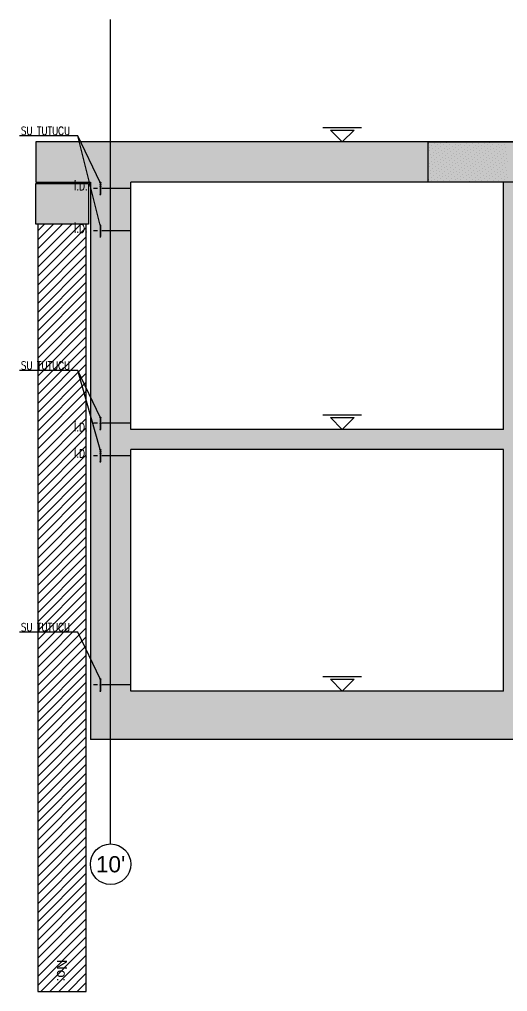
# Model space of a CAD drawing. Header units: millimetres. Extents: x 400392 to 401186, y 4543812 to 4544115.
# Drawn here: x 400700.08 to 400712.13, y 4543910.8 to 4543934.8 of the extents above; entities that cross this region are included whole.
import ezdxf
from ezdxf.enums import TextEntityAlignment as Align

# ---------------------------------------------------------------- set-up
doc = ezdxf.new("R2010")
doc.units = ezdxf.units.MM
for name, pattern in [('ACAD_ISO05W100', [33, 24, -3, 0, -3, 0, -3]), ('AKS', [3, 2.5, -0.25, 0, -0.25]), ('CONTINU', [0])]:
    doc.linetypes.add(name, pattern=pattern)
for name, color, linetype in [('aks prota', 2, 'AKS'), ('caks prota', 4, 'Continuous'), ('görünüş prota', 4, 'Continuous'), ('inşaat derzi prota', 11, 'Continuous'), ('kesit prota', 1, 'Continuous'), ('kesit tarama prota', 252, 'Continuous'), ('kolon tarama prota', 252, 'Continuous'), ('not yazısı prota', 6, 'Continuous'), ('not çizgisi prota', 4, 'Continuous'), ('PRT-CST-rc_levermark', 4, 'Continuous'), ('st_s_su tutucu', 2, 'Continuous'), ('taks prota', 7, 'Continuous')]:
    doc.layers.add(name, color=color, linetype=linetype)
for name, color, linetype, lineweight in [('PRT-Geo-PileCap2', 211, 'Continuous', 25), ('PRT-Geo_Pile', 150, 'Continuous', 30), ('PRT-Geo_TableText', 8, 'Continuous', 25)]:
    doc.layers.add(name, color=color, linetype=linetype, lineweight=lineweight)
doc.styles.add('prt-kd-kot', font='Arial.ttf')
doc.styles.add('TAKS', font='Arial Unicode.ttf')
doc.styles.add('TSIMPLEX', font='romanstw.shx')

msp = doc.modelspace()

# ---------------------------------------------------------------- hatches: boundary and pattern name
at = {"layer": 'kesit tarama prota'}
h = msp.add_hatch(color=253, dxfattribs=at)
h.dxf.hatch_style = 1
h.paths.add_polyline_path([(400700.48405, 4543931.78232), (400700.48405, 4543930.78232), (400701.83403, 4543930.78232), (400701.83385, 4543917.02232), (400728.07239, 4543917.02232), (400728.07239, 4543930.78232), (400729.42239, 4543930.78232), (400729.42239, 4543931.78232)])
h.paths.add_polyline_path([(400727.07208, 4543930.79341), (400727.07208, 4543924.69341), (400718.32039, 4543924.68232), (400718.32039, 4543930.78232)], flags=16)
h.paths.add_polyline_path([(400718.02039, 4543930.78232), (400718.02039, 4543918.22232), (400712.33339, 4543918.22232), (400712.33339, 4543921.44232), (400713.51856, 4543921.44232), (400716.26856, 4543919.74232), (400718.02039, 4543919.74232), (400718.02039, 4543919.94232), (400716.32539, 4543919.94232), (400716.32539, 4543920.11232), (400716.05039, 4543920.11232), (400716.05039, 4543920.28232), (400715.77539, 4543920.28232), (400715.77539, 4543920.45232), (400715.50039, 4543920.45232), (400715.50039, 4543920.62232), (400715.22539, 4543920.62232), (400715.22539, 4543920.79232), (400714.95039, 4543920.79232), (400714.95039, 4543920.96232), (400714.67539, 4543920.96232), (400714.67539, 4543921.13232), (400714.40039, 4543921.13232), (400714.40039, 4543921.30232), (400714.12539, 4543921.30232), (400714.12539, 4543921.47232), (400713.85539, 4543921.47232), (400713.85539, 4543921.64232), (400712.33339, 4543921.64232), (400712.33339, 4543924.48232), (400714.10091, 4543924.48232), (400716.26856, 4543923.14232), (400718.02039, 4543923.14232), (400718.02039, 4543923.34232), (400716.32539, 4543923.34232), (400716.32539, 4543923.51232), (400716.05039, 4543923.51232), (400716.05039, 4543923.68232), (400715.77539, 4543923.68232), (400715.77539, 4543923.85232), (400715.50039, 4543923.85232), (400715.50039, 4543924.02232), (400715.22539, 4543924.02232), (400715.22539, 4543924.19232), (400714.95039, 4543924.19232), (400714.95039, 4543924.36232), (400714.67539, 4543924.36232), (400714.67539, 4543924.53232), (400714.40039, 4543924.53232), (400714.40039, 4543924.68232), (400712.33339, 4543924.68232), (400712.33339, 4543930.78232)], flags=16)
h.paths.add_polyline_path([(400727.07208, 4543924.19341), (400727.07208, 4543918.23341), (400718.32039, 4543918.22232), (400718.32039, 4543924.18232)], flags=16)
h.paths.add_polyline_path([(400712.03339, 4543930.78232), (400712.03339, 4543924.68232), (400702.83357, 4543924.68232), (400702.83357, 4543930.78232)], flags=16)
h.paths.add_polyline_path([(400712.03339, 4543924.18232), (400712.03339, 4543918.22232), (400702.83357, 4543918.22232), (400702.83357, 4543924.18232)], flags=16)
h = msp.add_hatch(color=253, dxfattribs=at)
h.dxf.hatch_style = 1
h.paths.add_polyline_path([(400700.48405, 4543930.75232), (400701.78405, 4543930.75232), (400701.78405, 4543929.75232), (400700.48405, 4543929.75232)])

# ---------------------------------------------------------------- linework, layer by layer
at = {"layer": 'aks prota', "ltscale": 10}
msp.add_line((400702.33342, 4543914.445), (400702.33342, 4543934.8028), dxfattribs=at)
at = {"layer": 'caks prota', "ltscale": 0.05}
msp.add_circle((400702.33342, 4543913.94587), 0.5, dxfattribs=at)
at = {"layer": 'görünüş prota'}
for p, q in [((400710.17689, 4543931.78232), (400720.17689, 4543931.78232)), ((400710.17689, 4543930.78232), (400710.17689, 4543931.78232)), ((400720.17689, 4543930.78232), (400710.17689, 4543930.78232))]:
    msp.add_line(p, q, dxfattribs=at)
at = {"layer": 'inşaat derzi prota', "linetype": 'ACAD_ISO05W100', "ltscale": 0.03}
for p, q in [((400702.83357, 4543930.63232), (400701.83357, 4543930.63232)), ((400702.83357, 4543929.58232), (400701.83357, 4543929.58232)), ((400702.83357, 4543924.83232), (400701.83357, 4543924.83232)), ((400702.83357, 4543924.03232), (400701.83357, 4543924.03232)), ((400702.83357, 4543918.37232), (400701.83357, 4543918.37232))]:
    msp.add_line(p, q, dxfattribs=at)
at = {"layer": 'kesit prota'}
for p, q in [((400729.42239, 4543931.78232), (400700.48405, 4543931.78232)), ((400700.48405, 4543931.78232), (400700.48405, 4543930.78232)), ((400700.48405, 4543930.78232), (400701.83403, 4543930.78232)), ((400701.83403, 4543930.78232), (400701.83385, 4543917.02232)), ((400702.83357, 4543924.68232), (400702.83357, 4543930.78232)), ((400712.03339, 4543930.78232), (400702.83357, 4543930.78232)), ((400712.03339, 4543924.68232), (400712.03339, 4543930.78232)), ((400712.03339, 4543924.68232), (400702.83357, 4543924.68232)), ((400702.83357, 4543918.22232), (400702.83357, 4543924.18232)), ((400712.03339, 4543924.18232), (400702.83357, 4543924.18232)), ((400712.03339, 4543918.22232), (400712.03339, 4543924.18232)), ((400712.03339, 4543918.22232), (400702.83357, 4543918.22232)), ((400728.07239, 4543917.02232), (400701.83385, 4543917.02232))]:
    msp.add_line(p, q, dxfattribs=at)
at = {"layer": 'kolon tarama prota', "color": 2, "linetype": 'Continuous'}
for p, q in [((400710.902, 4543931.76707), (400710.902, 4543931.76707)), ((400711.04498, 4543931.77284), (400711.04498, 4543931.77284)), ((400711.18796, 4543931.77861), (400711.18796, 4543931.77861)), ((400711.98162, 4543931.76656), (400711.98162, 4543931.76656)), ((400712.1246, 4543931.77232), (400712.1246, 4543931.77232)), ((400710.18711, 4543931.73824), (400710.18711, 4543931.73824)), ((400710.20165, 4543931.65069), (400710.20165, 4543931.65069)), ((400710.2162, 4543931.56315), (400710.2162, 4543931.56315)), ((400710.26587, 4543931.69735), (400710.26587, 4543931.69735)), ((400710.28042, 4543931.6098), (400710.28042, 4543931.6098)), ((400710.33009, 4543931.744), (400710.33009, 4543931.744)), ((400710.34463, 4543931.65646), (400710.34463, 4543931.65646)), ((400710.35918, 4543931.56892), (400710.35918, 4543931.56892)), ((400710.40885, 4543931.70312), (400710.40885, 4543931.70312)), ((400710.4234, 4543931.61557), (400710.4234, 4543931.61557)), ((400710.43794, 4543931.52803), (400710.43794, 4543931.52803)), ((400710.47307, 4543931.74977), (400710.47307, 4543931.74977)), ((400710.48761, 4543931.66223), (400710.48761, 4543931.66223)), ((400710.50216, 4543931.57468), (400710.50216, 4543931.57468)), ((400710.55183, 4543931.70888), (400710.55183, 4543931.70888)), ((400710.56638, 4543931.62134), (400710.56638, 4543931.62134)), ((400710.58092, 4543931.5338), (400710.58092, 4543931.5338)), ((400710.61604, 4543931.75554), (400710.61604, 4543931.75554)), ((400710.63059, 4543931.66799), (400710.63059, 4543931.66799)), ((400710.64514, 4543931.58045), (400710.64514, 4543931.58045)), ((400710.69481, 4543931.71465), (400710.69481, 4543931.71465)), ((400710.70936, 4543931.62711), (400710.70936, 4543931.62711)), ((400710.7239, 4543931.53956), (400710.7239, 4543931.53956)), ((400710.75902, 4543931.76131), (400710.75902, 4543931.76131)), ((400710.77357, 4543931.67376), (400710.77357, 4543931.67376)), ((400710.78812, 4543931.58622), (400710.78812, 4543931.58622)), ((400710.83779, 4543931.72042), (400710.83779, 4543931.72042)), ((400710.85233, 4543931.63287), (400710.85233, 4543931.63287)), ((400710.86688, 4543931.54533), (400710.86688, 4543931.54533)), ((400710.91655, 4543931.67953), (400710.91655, 4543931.67953)), ((400710.9311, 4543931.59199), (400710.9311, 4543931.59199)), ((400710.98077, 4543931.72618), (400710.98077, 4543931.72618)), ((400710.99531, 4543931.63864), (400710.99531, 4543931.63864)), ((400711.00986, 4543931.5511), (400711.00986, 4543931.5511)), ((400711.05953, 4543931.6853), (400711.05953, 4543931.6853)), ((400711.07408, 4543931.59775), (400711.07408, 4543931.59775)), ((400711.12374, 4543931.73195), (400711.12374, 4543931.73195)), ((400711.13829, 4543931.64441), (400711.13829, 4543931.64441)), ((400711.15284, 4543931.55687), (400711.15284, 4543931.55687)), ((400711.20251, 4543931.69106), (400711.20251, 4543931.69106)), ((400711.21706, 4543931.60352), (400711.21706, 4543931.60352)), ((400711.26672, 4543931.73772), (400711.26672, 4543931.73772)), ((400711.28127, 4543931.65018), (400711.28127, 4543931.65018)), ((400711.29582, 4543931.56263), (400711.29582, 4543931.56263)), ((400711.34549, 4543931.69683), (400711.34549, 4543931.69683)), ((400711.36003, 4543931.60929), (400711.36003, 4543931.60929)), ((400711.4097, 4543931.74349), (400711.4097, 4543931.74349)), ((400711.42425, 4543931.65594), (400711.42425, 4543931.65594)), ((400711.4388, 4543931.5684), (400711.4388, 4543931.5684)), ((400711.48847, 4543931.7026), (400711.48847, 4543931.7026)), ((400711.50301, 4543931.61506), (400711.50301, 4543931.61506)), ((400711.51756, 4543931.52751), (400711.51756, 4543931.52751)), ((400711.55268, 4543931.74925), (400711.55268, 4543931.74925)), ((400711.56723, 4543931.66171), (400711.56723, 4543931.66171)), ((400711.58178, 4543931.57417), (400711.58178, 4543931.57417)), ((400711.63145, 4543931.70837), (400711.63145, 4543931.70837)), ((400711.64599, 4543931.62082), (400711.64599, 4543931.62082)), ((400711.66054, 4543931.53328), (400711.66054, 4543931.53328)), ((400711.69566, 4543931.75502), (400711.69566, 4543931.75502)), ((400711.71021, 4543931.66748), (400711.71021, 4543931.66748)), ((400711.72476, 4543931.57994), (400711.72476, 4543931.57994)), ((400711.77442, 4543931.71413), (400711.77442, 4543931.71413)), ((400711.78897, 4543931.62659), (400711.78897, 4543931.62659)), ((400711.80352, 4543931.53905), (400711.80352, 4543931.53905)), ((400711.83864, 4543931.76079), (400711.83864, 4543931.76079)), ((400711.85319, 4543931.67325), (400711.85319, 4543931.67325)), ((400711.86774, 4543931.5857), (400711.86774, 4543931.5857)), ((400711.9174, 4543931.7199), (400711.9174, 4543931.7199)), ((400711.93195, 4543931.63236), (400711.93195, 4543931.63236)), ((400711.9465, 4543931.54481), (400711.9465, 4543931.54481)), ((400711.99617, 4543931.67901), (400711.99617, 4543931.67901)), ((400712.01071, 4543931.59147), (400712.01071, 4543931.59147)), ((400712.06038, 4543931.72567), (400712.06038, 4543931.72567)), ((400712.07493, 4543931.63813), (400712.07493, 4543931.63813)), ((400712.08948, 4543931.55058), (400712.08948, 4543931.55058)), ((400710.18108, 4543931.34141), (400710.18108, 4543931.34141)), ((400710.23075, 4543931.47561), (400710.23075, 4543931.47561)), ((400710.2453, 4543931.38806), (400710.2453, 4543931.38806)), ((400710.25985, 4543931.30052), (400710.25985, 4543931.30052)), ((400710.29497, 4543931.52226), (400710.29497, 4543931.52226)), ((400710.30951, 4543931.43472), (400710.30951, 4543931.43472)), ((400710.32406, 4543931.34717), (400710.32406, 4543931.34717)), ((400710.37373, 4543931.48137), (400710.37373, 4543931.48137)), ((400710.38828, 4543931.39383), (400710.38828, 4543931.39383)), ((400710.40282, 4543931.30629), (400710.40282, 4543931.30629)), ((400710.45249, 4543931.44048), (400710.45249, 4543931.44048)), ((400710.46704, 4543931.35294), (400710.46704, 4543931.35294)), ((400710.51671, 4543931.48714), (400710.51671, 4543931.48714)), ((400710.53126, 4543931.3996), (400710.53126, 4543931.3996)), ((400710.5458, 4543931.31205), (400710.5458, 4543931.31205)), ((400710.59547, 4543931.44625), (400710.59547, 4543931.44625)), ((400710.61002, 4543931.35871), (400710.61002, 4543931.35871)), ((400710.65969, 4543931.49291), (400710.65969, 4543931.49291)), ((400710.67423, 4543931.40536), (400710.67423, 4543931.40536)), ((400710.68878, 4543931.31782), (400710.68878, 4543931.31782)), ((400710.73845, 4543931.45202), (400710.73845, 4543931.45202)), ((400710.753, 4543931.36448), (400710.753, 4543931.36448)), ((400710.80267, 4543931.49868), (400710.80267, 4543931.49868)), ((400710.81721, 4543931.41113), (400710.81721, 4543931.41113)), ((400710.83176, 4543931.32359), (400710.83176, 4543931.32359)), ((400710.88143, 4543931.45779), (400710.88143, 4543931.45779)), ((400710.89598, 4543931.37024), (400710.89598, 4543931.37024)), ((400710.94565, 4543931.50444), (400710.94565, 4543931.50444)), ((400710.96019, 4543931.4169), (400710.96019, 4543931.4169)), ((400710.97474, 4543931.32936), (400710.97474, 4543931.32936)), ((400711.02441, 4543931.46355), (400711.02441, 4543931.46355)), ((400711.03896, 4543931.37601), (400711.03896, 4543931.37601)), ((400711.0535, 4543931.28847), (400711.0535, 4543931.28847)), ((400711.08862, 4543931.51021), (400711.08862, 4543931.51021)), ((400711.10317, 4543931.42267), (400711.10317, 4543931.42267)), ((400711.11772, 4543931.33512), (400711.11772, 4543931.33512)), ((400711.16739, 4543931.46932), (400711.16739, 4543931.46932)), ((400711.18194, 4543931.38178), (400711.18194, 4543931.38178)), ((400711.19648, 4543931.29424), (400711.19648, 4543931.29424)), ((400711.2316, 4543931.51598), (400711.2316, 4543931.51598)), ((400711.24615, 4543931.42843), (400711.24615, 4543931.42843)), ((400711.2607, 4543931.34089), (400711.2607, 4543931.34089)), ((400711.31037, 4543931.47509), (400711.31037, 4543931.47509)), ((400711.32491, 4543931.38755), (400711.32491, 4543931.38755)), ((400711.33946, 4543931.3), (400711.33946, 4543931.3)), ((400711.37458, 4543931.52174), (400711.37458, 4543931.52174)), ((400711.38913, 4543931.4342), (400711.38913, 4543931.4342)), ((400711.40368, 4543931.34666), (400711.40368, 4543931.34666)), ((400711.45335, 4543931.48086), (400711.45335, 4543931.48086)), ((400711.46789, 4543931.39331), (400711.46789, 4543931.39331)), ((400711.48244, 4543931.30577), (400711.48244, 4543931.30577)), ((400711.53211, 4543931.43997), (400711.53211, 4543931.43997)), ((400711.54666, 4543931.35243), (400711.54666, 4543931.35243)), ((400711.59632, 4543931.48662), (400711.59632, 4543931.48662)), ((400711.61087, 4543931.39908), (400711.61087, 4543931.39908)), ((400711.62542, 4543931.31154), (400711.62542, 4543931.31154)), ((400711.67509, 4543931.44574), (400711.67509, 4543931.44574)), ((400711.68964, 4543931.35819), (400711.68964, 4543931.35819)), ((400711.7393, 4543931.49239), (400711.7393, 4543931.49239)), ((400711.75385, 4543931.40485), (400711.75385, 4543931.40485)), ((400711.7684, 4543931.3173), (400711.7684, 4543931.3173)), ((400711.81807, 4543931.4515), (400711.81807, 4543931.4515)), ((400711.83261, 4543931.36396), (400711.83261, 4543931.36396)), ((400711.88228, 4543931.49816), (400711.88228, 4543931.49816)), ((400711.89683, 4543931.41062), (400711.89683, 4543931.41062)), ((400711.91138, 4543931.32307), (400711.91138, 4543931.32307)), ((400711.96105, 4543931.45727), (400711.96105, 4543931.45727)), ((400711.97559, 4543931.36973), (400711.97559, 4543931.36973)), ((400712.02526, 4543931.50393), (400712.02526, 4543931.50393)), ((400712.03981, 4543931.41638), (400712.03981, 4543931.41638)), ((400712.05436, 4543931.32884), (400712.05436, 4543931.32884)), ((400712.10403, 4543931.46304), (400712.10403, 4543931.46304)), ((400712.11857, 4543931.3755), (400712.11857, 4543931.3755)), ((400712.13312, 4543931.28795), (400712.13312, 4543931.28795)), ((400710.19563, 4543931.25386), (400710.19563, 4543931.25386)), ((400710.21018, 4543931.16632), (400710.21018, 4543931.16632)), ((400710.22472, 4543931.07878), (400710.22472, 4543931.07878)), ((400710.27439, 4543931.21297), (400710.27439, 4543931.21297)), ((400710.28894, 4543931.12543), (400710.28894, 4543931.12543)), ((400710.33861, 4543931.25963), (400710.33861, 4543931.25963)), ((400710.35316, 4543931.17209), (400710.35316, 4543931.17209)), ((400710.3677, 4543931.08454), (400710.3677, 4543931.08454)), ((400710.41737, 4543931.21874), (400710.41737, 4543931.21874)), ((400710.43192, 4543931.1312), (400710.43192, 4543931.1312)), ((400710.44647, 4543931.04366), (400710.44647, 4543931.04366)), ((400710.48159, 4543931.2654), (400710.48159, 4543931.2654)), ((400710.49614, 4543931.17785), (400710.49614, 4543931.17785)), ((400710.51068, 4543931.09031), (400710.51068, 4543931.09031)), ((400710.56035, 4543931.22451), (400710.56035, 4543931.22451)), ((400710.5749, 4543931.13697), (400710.5749, 4543931.13697)), ((400710.58945, 4543931.04942), (400710.58945, 4543931.04942)), ((400710.62457, 4543931.27117), (400710.62457, 4543931.27117)), ((400710.63911, 4543931.18362), (400710.63911, 4543931.18362)), ((400710.65366, 4543931.09608), (400710.65366, 4543931.09608)), ((400710.70333, 4543931.23028), (400710.70333, 4543931.23028)), ((400710.71788, 4543931.14273), (400710.71788, 4543931.14273)), ((400710.73243, 4543931.05519), (400710.73243, 4543931.05519)), ((400710.76755, 4543931.27693), (400710.76755, 4543931.27693)), ((400710.78209, 4543931.18939), (400710.78209, 4543931.18939)), ((400710.79664, 4543931.10185), (400710.79664, 4543931.10185)), ((400710.84631, 4543931.23604), (400710.84631, 4543931.23604)), ((400710.86086, 4543931.1485), (400710.86086, 4543931.1485)), ((400710.8754, 4543931.06096), (400710.8754, 4543931.06096)), ((400710.91052, 4543931.2827), (400710.91052, 4543931.2827)), ((400710.92507, 4543931.19516), (400710.92507, 4543931.19516)), ((400710.93962, 4543931.10761), (400710.93962, 4543931.10761)), ((400710.98929, 4543931.24181), (400710.98929, 4543931.24181)), ((400711.00384, 4543931.15427), (400711.00384, 4543931.15427)), ((400711.01838, 4543931.06673), (400711.01838, 4543931.06673)), ((400711.06805, 4543931.20092), (400711.06805, 4543931.20092)), ((400711.0826, 4543931.11338), (400711.0826, 4543931.11338)), ((400711.13227, 4543931.24758), (400711.13227, 4543931.24758)), ((400711.14681, 4543931.16004), (400711.14681, 4543931.16004)), ((400711.16136, 4543931.07249), (400711.16136, 4543931.07249)), ((400711.21103, 4543931.20669), (400711.21103, 4543931.20669)), ((400711.22558, 4543931.11915), (400711.22558, 4543931.11915)), ((400711.27525, 4543931.25335), (400711.27525, 4543931.25335)), ((400711.28979, 4543931.1658), (400711.28979, 4543931.1658)), ((400711.30434, 4543931.07826), (400711.30434, 4543931.07826)), ((400711.35401, 4543931.21246), (400711.35401, 4543931.21246)), ((400711.36856, 4543931.12492), (400711.36856, 4543931.12492)), ((400711.41823, 4543931.25911), (400711.41823, 4543931.25911)), ((400711.43277, 4543931.17157), (400711.43277, 4543931.17157)), ((400711.44732, 4543931.08403), (400711.44732, 4543931.08403)), ((400711.49699, 4543931.21823), (400711.49699, 4543931.21823)), ((400711.51154, 4543931.13068), (400711.51154, 4543931.13068)), ((400711.5612, 4543931.26488), (400711.5612, 4543931.26488)), ((400711.57575, 4543931.17734), (400711.57575, 4543931.17734)), ((400711.5903, 4543931.0898), (400711.5903, 4543931.0898)), ((400711.63997, 4543931.22399), (400711.63997, 4543931.22399)), ((400711.65452, 4543931.13645), (400711.65452, 4543931.13645)), ((400711.66906, 4543931.04891), (400711.66906, 4543931.04891)), ((400711.70418, 4543931.27065), (400711.70418, 4543931.27065)), ((400711.71873, 4543931.18311), (400711.71873, 4543931.18311)), ((400711.73328, 4543931.09556), (400711.73328, 4543931.09556)), ((400711.78295, 4543931.22976), (400711.78295, 4543931.22976)), ((400711.79749, 4543931.14222), (400711.79749, 4543931.14222)), ((400711.81204, 4543931.05467), (400711.81204, 4543931.05467)), ((400711.84716, 4543931.27642), (400711.84716, 4543931.27642)), ((400711.86171, 4543931.18887), (400711.86171, 4543931.18887)), ((400711.87626, 4543931.10133), (400711.87626, 4543931.10133)), ((400711.92593, 4543931.23553), (400711.92593, 4543931.23553)), ((400711.94047, 4543931.14799), (400711.94047, 4543931.14799)), ((400711.95502, 4543931.06044), (400711.95502, 4543931.06044)), ((400711.99014, 4543931.28218), (400711.99014, 4543931.28218)), ((400712.00469, 4543931.19464), (400712.00469, 4543931.19464)), ((400712.01924, 4543931.1071), (400712.01924, 4543931.1071)), ((400712.0689, 4543931.2413), (400712.0689, 4543931.2413)), ((400712.08345, 4543931.15375), (400712.08345, 4543931.15375)), ((400712.098, 4543931.06621), (400712.098, 4543931.06621)), ((400710.1896, 4543930.85703), (400710.1896, 4543930.85703)), ((400710.23927, 4543930.99123), (400710.23927, 4543930.99123)), ((400710.25382, 4543930.90369), (400710.25382, 4543930.90369)), ((400710.26837, 4543930.81615), (400710.26837, 4543930.81615)), ((400710.30349, 4543931.03789), (400710.30349, 4543931.03789)), ((400710.31804, 4543930.95034), (400710.31804, 4543930.95034)), ((400710.33258, 4543930.8628), (400710.33258, 4543930.8628)), ((400710.38225, 4543930.997), (400710.38225, 4543930.997)), ((400710.3968, 4543930.90946), (400710.3968, 4543930.90946)), ((400710.41135, 4543930.82191), (400710.41135, 4543930.82191)), ((400710.46101, 4543930.95611), (400710.46101, 4543930.95611)), ((400710.47556, 4543930.86857), (400710.47556, 4543930.86857)), ((400710.52523, 4543931.00277), (400710.52523, 4543931.00277)), ((400710.53978, 4543930.91522), (400710.53978, 4543930.91522)), ((400710.55433, 4543930.82768), (400710.55433, 4543930.82768)), ((400710.60399, 4543930.96188), (400710.60399, 4543930.96188)), ((400710.61854, 4543930.87434), (400710.61854, 4543930.87434)), ((400710.66821, 4543931.00853), (400710.66821, 4543931.00853)), ((400710.68276, 4543930.92099), (400710.68276, 4543930.92099)), ((400710.6973, 4543930.83345), (400710.6973, 4543930.83345)), ((400710.74697, 4543930.96765), (400710.74697, 4543930.96765)), ((400710.76152, 4543930.8801), (400710.76152, 4543930.8801)), ((400710.81119, 4543931.0143), (400710.81119, 4543931.0143)), ((400710.82574, 4543930.92676), (400710.82574, 4543930.92676)), ((400710.84028, 4543930.83922), (400710.84028, 4543930.83922)), ((400710.88995, 4543930.97341), (400710.88995, 4543930.97341)), ((400710.9045, 4543930.88587), (400710.9045, 4543930.88587)), ((400710.95417, 4543931.02007), (400710.95417, 4543931.02007)), ((400710.96872, 4543930.93253), (400710.96872, 4543930.93253)), ((400710.98326, 4543930.84498), (400710.98326, 4543930.84498)), ((400711.03293, 4543930.97918), (400711.03293, 4543930.97918)), ((400711.04748, 4543930.89164), (400711.04748, 4543930.89164)), ((400711.06203, 4543930.80409), (400711.06203, 4543930.80409)), ((400711.09715, 4543931.02584), (400711.09715, 4543931.02584)), ((400711.11169, 4543930.93829), (400711.11169, 4543930.93829)), ((400711.12624, 4543930.85075), (400711.12624, 4543930.85075)), ((400711.17591, 4543930.98495), (400711.17591, 4543930.98495)), ((400711.19046, 4543930.89741), (400711.19046, 4543930.89741)), ((400711.20501, 4543930.80986), (400711.20501, 4543930.80986)), ((400711.24013, 4543931.0316), (400711.24013, 4543931.0316)), ((400711.25467, 4543930.94406), (400711.25467, 4543930.94406)), ((400711.26922, 4543930.85652), (400711.26922, 4543930.85652)), ((400711.31889, 4543930.99072), (400711.31889, 4543930.99072)), ((400711.33344, 4543930.90317), (400711.33344, 4543930.90317)), ((400711.34798, 4543930.81563), (400711.34798, 4543930.81563)), ((400711.3831, 4543931.03737), (400711.3831, 4543931.03737)), ((400711.39765, 4543930.94983), (400711.39765, 4543930.94983)), ((400711.4122, 4543930.86229), (400711.4122, 4543930.86229)), ((400711.46187, 4543930.99648), (400711.46187, 4543930.99648)), ((400711.47642, 4543930.90894), (400711.47642, 4543930.90894)), ((400711.49096, 4543930.8214), (400711.49096, 4543930.8214)), ((400711.52608, 4543931.04314), (400711.52608, 4543931.04314)), ((400711.54063, 4543930.9556), (400711.54063, 4543930.9556)), ((400711.55518, 4543930.86805), (400711.55518, 4543930.86805)), ((400711.60485, 4543931.00225), (400711.60485, 4543931.00225)), ((400711.61939, 4543930.91471), (400711.61939, 4543930.91471)), ((400711.63394, 4543930.82716), (400711.63394, 4543930.82716)), ((400711.68361, 4543930.96136), (400711.68361, 4543930.96136)), ((400711.69816, 4543930.87382), (400711.69816, 4543930.87382)), ((400711.74783, 4543931.00802), (400711.74783, 4543931.00802)), ((400711.76237, 4543930.92048), (400711.76237, 4543930.92048)), ((400711.77692, 4543930.83293), (400711.77692, 4543930.83293)), ((400711.82659, 4543930.96713), (400711.82659, 4543930.96713)), ((400711.84114, 4543930.87959), (400711.84114, 4543930.87959)), ((400711.89081, 4543931.01379), (400711.89081, 4543931.01379)), ((400711.90535, 4543930.92624), (400711.90535, 4543930.92624)), ((400711.9199, 4543930.8387), (400711.9199, 4543930.8387)), ((400711.96957, 4543930.9729), (400711.96957, 4543930.9729)), ((400711.98412, 4543930.88536), (400711.98412, 4543930.88536)), ((400712.03378, 4543931.01955), (400712.03378, 4543931.01955)), ((400712.04833, 4543930.93201), (400712.04833, 4543930.93201)), ((400712.06288, 4543930.84447), (400712.06288, 4543930.84447)), ((400712.11255, 4543930.97867), (400712.11255, 4543930.97867)), ((400712.1271, 4543930.89112), (400712.1271, 4543930.89112)), ((400710.63309, 4543930.78679), (400710.63309, 4543930.78679)), ((400710.77607, 4543930.79256), (400710.77607, 4543930.79256)), ((400710.91905, 4543930.79833), (400710.91905, 4543930.79833)), ((400711.71271, 4543930.78628), (400711.71271, 4543930.78628)), ((400711.85568, 4543930.79204), (400711.85568, 4543930.79204)), ((400711.99866, 4543930.79781), (400711.99866, 4543930.79781))]:
    msp.add_line(p, q, dxfattribs=at)
at = {"layer": 'kolon tarama prota', "linetype": 'Continuous', "transparency": 33554687}
for p, q in [((400700.53405, 4543929.58571), (400700.70066, 4543929.75232)), ((400700.53405, 4543929.3612), (400700.92517, 4543929.75232)), ((400700.53405, 4543929.13669), (400701.14967, 4543929.75232)), ((400700.53405, 4543928.91219), (400701.37418, 4543929.75232)), ((400700.53405, 4543928.68768), (400701.59869, 4543929.75232)), ((400700.53405, 4543928.46317), (400701.73405, 4543929.66317)), ((400700.53405, 4543928.23867), (400701.73405, 4543929.43867)), ((400700.53405, 4543928.01416), (400701.73405, 4543929.21416)), ((400700.53405, 4543927.78965), (400701.73405, 4543928.98965)), ((400700.53405, 4543927.56515), (400701.73405, 4543928.76515)), ((400700.53405, 4543927.34064), (400701.73405, 4543928.54064)), ((400700.53405, 4543927.11614), (400701.73405, 4543928.31614)), ((400700.53405, 4543926.89163), (400701.73405, 4543928.09163)), ((400700.53405, 4543926.66712), (400701.73405, 4543927.86712)), ((400700.53405, 4543926.44262), (400701.73405, 4543927.64262)), ((400700.53405, 4543926.21811), (400701.73405, 4543927.41811)), ((400700.53405, 4543925.9936), (400701.73405, 4543927.1936)), ((400700.53405, 4543925.7691), (400701.73405, 4543926.9691)), ((400700.53405, 4543925.54459), (400701.73405, 4543926.74459)), ((400700.53405, 4543925.32008), (400701.73405, 4543926.52008)), ((400700.53405, 4543925.09558), (400701.73405, 4543926.29558)), ((400700.53405, 4543924.87107), (400701.73405, 4543926.07107)), ((400700.53405, 4543924.64657), (400701.73405, 4543925.84657)), ((400700.53405, 4543924.42206), (400701.73405, 4543925.62206)), ((400700.53405, 4543924.19755), (400701.73405, 4543925.39755)), ((400700.53405, 4543923.97305), (400701.73405, 4543925.17305)), ((400700.53405, 4543923.74854), (400701.73405, 4543924.94854)), ((400700.53405, 4543923.52403), (400701.73405, 4543924.72403)), ((400700.53405, 4543923.29953), (400701.73405, 4543924.49953)), ((400700.53405, 4543923.07502), (400701.73405, 4543924.27502)), ((400700.53405, 4543922.85051), (400701.73405, 4543924.05051)), ((400700.53405, 4543922.62601), (400701.73405, 4543923.82601)), ((400700.53405, 4543922.4015), (400701.73405, 4543923.6015)), ((400700.53405, 4543922.17699), (400701.73405, 4543923.37699)), ((400700.53405, 4543921.95249), (400701.73405, 4543923.15249)), ((400700.53405, 4543921.72798), (400701.73405, 4543922.92798)), ((400700.53405, 4543921.50348), (400701.73405, 4543922.70348)), ((400700.53405, 4543921.27897), (400701.73405, 4543922.47897)), ((400700.53405, 4543921.05446), (400701.73405, 4543922.25446)), ((400700.53405, 4543920.82996), (400701.73405, 4543922.02996)), ((400700.53405, 4543920.60545), (400701.73405, 4543921.80545)), ((400700.53405, 4543920.38094), (400701.73405, 4543921.58094)), ((400700.53405, 4543920.15644), (400701.73405, 4543921.35644)), ((400700.53405, 4543919.93193), (400701.73405, 4543921.13193)), ((400700.53405, 4543919.70742), (400701.73405, 4543920.90742)), ((400700.53405, 4543919.48292), (400701.73405, 4543920.68292)), ((400700.53405, 4543919.25841), (400701.73405, 4543920.45841)), ((400700.53405, 4543919.03391), (400701.73405, 4543920.23391)), ((400700.53405, 4543918.8094), (400701.73405, 4543920.0094)), ((400700.53405, 4543918.58489), (400701.73405, 4543919.78489)), ((400700.53405, 4543918.36039), (400701.73405, 4543919.56039)), ((400700.53405, 4543918.13588), (400701.73405, 4543919.33588)), ((400700.53405, 4543917.91137), (400701.73405, 4543919.11137)), ((400700.53405, 4543917.68687), (400701.73405, 4543918.88687)), ((400700.53405, 4543917.46236), (400701.73405, 4543918.66236)), ((400700.53405, 4543917.23785), (400701.73405, 4543918.43785)), ((400700.53405, 4543917.01335), (400701.73405, 4543918.21335)), ((400700.53405, 4543916.78884), (400701.73405, 4543917.98884)), ((400700.53405, 4543916.56433), (400701.73405, 4543917.76433)), ((400700.53405, 4543916.33983), (400701.73405, 4543917.53983)), ((400700.53405, 4543916.11532), (400701.73405, 4543917.31532)), ((400700.53405, 4543915.89082), (400701.73405, 4543917.09082)), ((400700.53405, 4543915.66631), (400701.73405, 4543916.86631)), ((400700.53405, 4543915.4418), (400701.73405, 4543916.6418)), ((400700.53405, 4543915.2173), (400701.73405, 4543916.4173)), ((400700.53405, 4543914.99279), (400701.73405, 4543916.19279)), ((400700.53405, 4543914.76828), (400701.73405, 4543915.96828)), ((400700.53405, 4543914.54378), (400701.73405, 4543915.74378)), ((400700.53405, 4543914.31927), (400701.73405, 4543915.51927)), ((400700.53405, 4543914.09476), (400701.73405, 4543915.29476)), ((400700.53405, 4543913.87026), (400701.73405, 4543915.07026)), ((400700.53405, 4543913.64575), (400701.73405, 4543914.84575)), ((400700.53405, 4543913.42125), (400701.73405, 4543914.62125)), ((400700.53405, 4543913.19674), (400701.73405, 4543914.39674)), ((400700.53405, 4543912.97223), (400701.73405, 4543914.17223)), ((400700.53405, 4543912.74773), (400701.73405, 4543913.94773)), ((400700.53405, 4543912.52322), (400701.73405, 4543913.72322)), ((400700.53405, 4543912.29871), (400701.73405, 4543913.49871)), ((400700.53405, 4543912.07421), (400701.73405, 4543913.27421)), ((400700.53405, 4543911.8497), (400701.73405, 4543913.0497)), ((400700.53405, 4543911.62519), (400701.73405, 4543912.82519)), ((400700.53405, 4543911.40069), (400701.73405, 4543912.60069)), ((400700.53405, 4543911.17618), (400701.73405, 4543912.37618)), ((400700.53405, 4543910.95168), (400701.73405, 4543912.15168)), ((400700.6092, 4543910.80232), (400701.73405, 4543911.92717)), ((400700.8337, 4543910.80232), (400701.73405, 4543911.70266)), ((400701.05821, 4543910.80232), (400701.73405, 4543911.47816)), ((400701.28272, 4543910.80232), (400701.73405, 4543911.25365)), ((400701.50722, 4543910.80232), (400701.73405, 4543911.02914)), ((400701.73173, 4543910.80232), (400701.73405, 4543910.80464))]:
    msp.add_line(p, q, dxfattribs=at)
at = {"layer": 'not çizgisi prota'}
for points in [[(400702.08006, 4543930.77666), (400701.5215, 4543931.92641), (400700.08311, 4543931.92641)], [(400702.08006, 4543929.72666), (400701.5215, 4543931.92641), (400700.08311, 4543931.92641)], [(400702.08006, 4543924.98223), (400701.5215, 4543926.13199), (400700.08311, 4543926.13199)], [(400702.08006, 4543924.18232), (400701.5215, 4543926.13199), (400700.08311, 4543926.13199)], [(400702.08006, 4543918.52223), (400701.5215, 4543919.67199), (400700.08311, 4543919.67199)]]:
    msp.add_lwpolyline(points, dxfattribs=at)
at = {"layer": 'PRT-CST-rc_levermark'}
for p, q in [((400707.57313, 4543932.13788), (400708.52869, 4543932.13788)), ((400707.57313, 4543925.03788), (400708.52869, 4543925.03788)), ((400707.57313, 4543918.57788), (400708.52869, 4543918.57788))]:
    msp.add_line(p, q, dxfattribs=at)
for points in [[(400707.76572, 4543932.07121), (400708.3435, 4543932.07121), (400708.05461, 4543931.78232)], [(400707.76572, 4543924.97121), (400708.3435, 4543924.97121), (400708.05461, 4543924.68232)], [(400707.76572, 4543918.51121), (400708.3435, 4543918.51121), (400708.05461, 4543918.22232)]]:
    msp.add_lwpolyline(points, close=True, dxfattribs=at)
at = {"layer": 'PRT-Geo-PileCap2'}
for p, q in [((400700.48405, 4543930.75232), (400701.78405, 4543930.75232)), ((400700.48405, 4543929.75232), (400700.48405, 4543930.75232)), ((400701.78405, 4543930.75232), (400701.78405, 4543929.75232)), ((400701.78405, 4543929.75232), (400700.48405, 4543929.75232))]:
    msp.add_line(p, q, dxfattribs=at)
at = {"layer": 'PRT-Geo_Pile', "lineweight": -3, "flags": 128}
msp.add_lwpolyline([(400700.53405, 4543929.75232), (400700.53405, 4543910.80232), (400701.73405, 4543910.80232), (400701.73405, 4543929.75232)], close=True, dxfattribs=at)
at = {"layer": 'st_s_su tutucu', "linetype": 'CONTINU', "ltscale": 0.2}
for p, q in [((400702.07157, 4543930.77832), (400702.07157, 4543930.78232)), ((400702.07157, 4543930.78232), (400702.09557, 4543930.78232)), ((400702.08157, 4543930.77165), (400702.07157, 4543930.77832)), ((400702.08157, 4543930.63466), (400702.07507, 4543930.63466)), ((400702.07507, 4543930.63466), (400702.07507, 4543930.62999)), ((400702.07507, 4543930.62999), (400702.08157, 4543930.62999)), ((400702.07707, 4543930.73074), (400702.07707, 4543930.73391)), ((400702.07707, 4543930.73391), (400702.08157, 4543930.73391)), ((400702.08157, 4543930.73074), (400702.07707, 4543930.73074)), ((400702.07707, 4543930.68391), (400702.08157, 4543930.68391)), ((400702.07707, 4543930.68074), (400702.07707, 4543930.68391)), ((400702.08157, 4543930.68074), (400702.07707, 4543930.68074)), ((400702.08157, 4543930.58391), (400702.07707, 4543930.58391)), ((400702.07707, 4543930.58391), (400702.07707, 4543930.58074)), ((400702.07707, 4543930.58074), (400702.08157, 4543930.58074)), ((400702.08157, 4543930.73391), (400702.08157, 4543930.77165)), ((400702.08157, 4543930.68391), (400702.08157, 4543930.73074)), ((400702.08157, 4543930.63466), (400702.08157, 4543930.68074)), ((400702.08157, 4543930.62999), (400702.08157, 4543930.58391)), ((400702.08157, 4543930.58074), (400702.08157, 4543930.53391)), ((400702.09557, 4543930.77832), (400702.08557, 4543930.77165)), ((400702.08557, 4543930.77165), (400702.08557, 4543930.73391)), ((400702.08557, 4543930.73391), (400702.09007, 4543930.73391)), ((400702.09007, 4543930.73074), (400702.08557, 4543930.73074)), ((400702.08557, 4543930.73074), (400702.08557, 4543930.68391)), ((400702.08557, 4543930.68391), (400702.09007, 4543930.68391)), ((400702.09007, 4543930.68074), (400702.08557, 4543930.68074)), ((400702.08557, 4543930.68074), (400702.08557, 4543930.63466)), ((400702.09207, 4543930.63466), (400702.08557, 4543930.63466)), ((400702.08557, 4543930.58391), (400702.08557, 4543930.62999)), ((400702.08557, 4543930.62999), (400702.09207, 4543930.62999)), ((400702.09007, 4543930.58391), (400702.08557, 4543930.58391)), ((400702.08557, 4543930.53391), (400702.08557, 4543930.58074)), ((400702.08557, 4543930.58074), (400702.09007, 4543930.58074)), ((400702.09007, 4543930.73391), (400702.09007, 4543930.73074)), ((400702.09007, 4543930.68391), (400702.09007, 4543930.68074)), ((400702.09007, 4543930.58074), (400702.09007, 4543930.58391)), ((400702.09207, 4543930.62999), (400702.09207, 4543930.63466)), ((400702.09557, 4543930.78232), (400702.09557, 4543930.77832)), ((400702.08157, 4543930.49299), (400702.07157, 4543930.48632)), ((400702.07157, 4543930.48632), (400702.07157, 4543930.48232)), ((400702.07157, 4543930.48232), (400702.09557, 4543930.48232)), ((400702.08157, 4543930.53391), (400702.07707, 4543930.53391)), ((400702.07707, 4543930.53391), (400702.07707, 4543930.53074)), ((400702.07707, 4543930.53074), (400702.08157, 4543930.53074)), ((400702.08157, 4543930.53074), (400702.08157, 4543930.49299)), ((400702.09007, 4543930.53391), (400702.08557, 4543930.53391)), ((400702.08557, 4543930.49299), (400702.08557, 4543930.53074)), ((400702.08557, 4543930.53074), (400702.09007, 4543930.53074)), ((400702.09557, 4543930.48632), (400702.08557, 4543930.49299)), ((400702.09007, 4543930.53074), (400702.09007, 4543930.53391)), ((400702.09557, 4543930.48232), (400702.09557, 4543930.48632)), ((400702.07157, 4543929.72832), (400702.07157, 4543929.73232)), ((400702.07157, 4543929.73232), (400702.09557, 4543929.73232)), ((400702.08157, 4543929.72165), (400702.07157, 4543929.72832)), ((400702.07707, 4543929.68074), (400702.07707, 4543929.68391)), ((400702.07707, 4543929.68391), (400702.08157, 4543929.68391)), ((400702.08157, 4543929.68074), (400702.07707, 4543929.68074)), ((400702.07707, 4543929.63391), (400702.08157, 4543929.63391)), ((400702.07707, 4543929.63074), (400702.07707, 4543929.63391)), ((400702.08157, 4543929.63074), (400702.07707, 4543929.63074)), ((400702.08157, 4543929.68391), (400702.08157, 4543929.72165)), ((400702.08157, 4543929.63391), (400702.08157, 4543929.68074)), ((400702.08157, 4543929.58466), (400702.08157, 4543929.63074)), ((400702.09557, 4543929.72832), (400702.08557, 4543929.72165)), ((400702.08557, 4543929.72165), (400702.08557, 4543929.68391)), ((400702.08557, 4543929.68391), (400702.09007, 4543929.68391)), ((400702.09007, 4543929.68074), (400702.08557, 4543929.68074)), ((400702.08557, 4543929.68074), (400702.08557, 4543929.63391)), ((400702.08557, 4543929.63391), (400702.09007, 4543929.63391)), ((400702.09007, 4543929.63074), (400702.08557, 4543929.63074)), ((400702.08557, 4543929.63074), (400702.08557, 4543929.58466)), ((400702.09007, 4543929.68391), (400702.09007, 4543929.68074)), ((400702.09007, 4543929.63391), (400702.09007, 4543929.63074)), ((400702.09557, 4543929.73232), (400702.09557, 4543929.72832)), ((400702.08157, 4543929.44299), (400702.07157, 4543929.43632)), ((400702.07157, 4543929.43632), (400702.07157, 4543929.43232)), ((400702.07157, 4543929.43232), (400702.09557, 4543929.43232)), ((400702.08157, 4543929.58466), (400702.07507, 4543929.58466)), ((400702.07507, 4543929.58466), (400702.07507, 4543929.57999)), ((400702.07507, 4543929.57999), (400702.08157, 4543929.57999)), ((400702.08157, 4543929.53391), (400702.07707, 4543929.53391)), ((400702.07707, 4543929.53391), (400702.07707, 4543929.53074)), ((400702.07707, 4543929.53074), (400702.08157, 4543929.53074)), ((400702.08157, 4543929.48391), (400702.07707, 4543929.48391)), ((400702.07707, 4543929.48391), (400702.07707, 4543929.48074)), ((400702.07707, 4543929.48074), (400702.08157, 4543929.48074)), ((400702.08157, 4543929.57999), (400702.08157, 4543929.53391)), ((400702.08157, 4543929.53074), (400702.08157, 4543929.48391)), ((400702.08157, 4543929.48074), (400702.08157, 4543929.44299)), ((400702.09207, 4543929.58466), (400702.08557, 4543929.58466)), ((400702.08557, 4543929.53391), (400702.08557, 4543929.57999)), ((400702.08557, 4543929.57999), (400702.09207, 4543929.57999)), ((400702.09007, 4543929.53391), (400702.08557, 4543929.53391)), ((400702.08557, 4543929.48391), (400702.08557, 4543929.53074)), ((400702.08557, 4543929.53074), (400702.09007, 4543929.53074)), ((400702.09007, 4543929.48391), (400702.08557, 4543929.48391)), ((400702.08557, 4543929.44299), (400702.08557, 4543929.48074)), ((400702.08557, 4543929.48074), (400702.09007, 4543929.48074)), ((400702.09557, 4543929.43632), (400702.08557, 4543929.44299)), ((400702.09007, 4543929.53074), (400702.09007, 4543929.53391)), ((400702.09007, 4543929.48074), (400702.09007, 4543929.48391)), ((400702.09207, 4543929.57999), (400702.09207, 4543929.58466)), ((400702.09557, 4543929.43232), (400702.09557, 4543929.43632)), ((400702.07157, 4543924.97832), (400702.07157, 4543924.98232)), ((400702.07157, 4543924.98232), (400702.09557, 4543924.98232)), ((400702.08157, 4543924.97165), (400702.07157, 4543924.97832)), ((400702.07507, 4543924.82999), (400702.07507, 4543924.83466)), ((400702.07507, 4543924.83466), (400702.08157, 4543924.83466)), ((400702.08157, 4543924.82999), (400702.07507, 4543924.82999)), ((400702.07707, 4543924.93074), (400702.07707, 4543924.93391)), ((400702.07707, 4543924.93391), (400702.08157, 4543924.93391)), ((400702.08157, 4543924.93074), (400702.07707, 4543924.93074)), ((400702.07707, 4543924.88391), (400702.08157, 4543924.88391)), ((400702.07707, 4543924.88074), (400702.07707, 4543924.88391)), ((400702.08157, 4543924.88074), (400702.07707, 4543924.88074)), ((400702.08157, 4543924.93391), (400702.08157, 4543924.97165)), ((400702.08157, 4543924.88391), (400702.08157, 4543924.93074)), ((400702.08157, 4543924.83466), (400702.08157, 4543924.88074)), ((400702.08157, 4543924.82999), (400702.08157, 4543924.78391)), ((400702.09557, 4543924.97832), (400702.08557, 4543924.97165)), ((400702.08557, 4543924.97165), (400702.08557, 4543924.93391)), ((400702.08557, 4543924.93391), (400702.09007, 4543924.93391)), ((400702.09007, 4543924.93074), (400702.08557, 4543924.93074)), ((400702.08557, 4543924.93074), (400702.08557, 4543924.88391)), ((400702.08557, 4543924.88391), (400702.09007, 4543924.88391)), ((400702.09007, 4543924.88074), (400702.08557, 4543924.88074)), ((400702.08557, 4543924.88074), (400702.08557, 4543924.83466)), ((400702.08557, 4543924.83466), (400702.09207, 4543924.83466)), ((400702.09207, 4543924.82999), (400702.08557, 4543924.82999)), ((400702.08557, 4543924.78391), (400702.08557, 4543924.82999)), ((400702.09007, 4543924.93391), (400702.09007, 4543924.93074)), ((400702.09007, 4543924.88391), (400702.09007, 4543924.88074)), ((400702.09207, 4543924.83466), (400702.09207, 4543924.82999)), ((400702.09557, 4543924.98232), (400702.09557, 4543924.97832)), ((400702.08157, 4543924.69299), (400702.07157, 4543924.68632)), ((400702.07157, 4543924.68632), (400702.07157, 4543924.68232)), ((400702.07157, 4543924.68232), (400702.09557, 4543924.68232)), ((400702.08157, 4543924.78391), (400702.07707, 4543924.78391)), ((400702.07707, 4543924.78391), (400702.07707, 4543924.78074)), ((400702.07707, 4543924.78074), (400702.08157, 4543924.78074)), ((400702.08157, 4543924.73391), (400702.07707, 4543924.73391)), ((400702.07707, 4543924.73391), (400702.07707, 4543924.73074)), ((400702.07707, 4543924.73074), (400702.08157, 4543924.73074)), ((400702.08157, 4543924.78074), (400702.08157, 4543924.73391)), ((400702.08157, 4543924.73074), (400702.08157, 4543924.69299)), ((400702.09007, 4543924.78391), (400702.08557, 4543924.78391)), ((400702.08557, 4543924.73391), (400702.08557, 4543924.78074)), ((400702.08557, 4543924.78074), (400702.09007, 4543924.78074)), ((400702.09007, 4543924.73391), (400702.08557, 4543924.73391)), ((400702.08557, 4543924.69299), (400702.08557, 4543924.73074)), ((400702.08557, 4543924.73074), (400702.09007, 4543924.73074)), ((400702.09557, 4543924.68632), (400702.08557, 4543924.69299)), ((400702.09007, 4543924.78074), (400702.09007, 4543924.78391)), ((400702.09007, 4543924.73074), (400702.09007, 4543924.73391)), ((400702.09557, 4543924.68232), (400702.09557, 4543924.68632)), ((400702.07157, 4543924.17832), (400702.07157, 4543924.18232)), ((400702.07157, 4543924.18232), (400702.09557, 4543924.18232)), ((400702.08157, 4543924.17165), (400702.07157, 4543924.17832)), ((400702.07707, 4543924.13074), (400702.07707, 4543924.13391)), ((400702.07707, 4543924.13391), (400702.08157, 4543924.13391)), ((400702.08157, 4543924.13074), (400702.07707, 4543924.13074)), ((400702.07707, 4543924.08391), (400702.08157, 4543924.08391)), ((400702.07707, 4543924.08074), (400702.07707, 4543924.08391)), ((400702.08157, 4543924.13391), (400702.08157, 4543924.17165)), ((400702.08157, 4543924.08391), (400702.08157, 4543924.13074)), ((400702.09557, 4543924.17832), (400702.08557, 4543924.17165)), ((400702.08557, 4543924.17165), (400702.08557, 4543924.13391)), ((400702.08557, 4543924.13391), (400702.09007, 4543924.13391)), ((400702.09007, 4543924.13074), (400702.08557, 4543924.13074)), ((400702.08557, 4543924.13074), (400702.08557, 4543924.08391)), ((400702.08557, 4543924.08391), (400702.09007, 4543924.08391)), ((400702.09007, 4543924.13391), (400702.09007, 4543924.13074)), ((400702.09007, 4543924.08391), (400702.09007, 4543924.08074)), ((400702.09557, 4543924.18232), (400702.09557, 4543924.17832)), ((400702.08157, 4543923.89299), (400702.07157, 4543923.88632)), ((400702.07157, 4543923.88632), (400702.07157, 4543923.88232)), ((400702.07157, 4543923.88232), (400702.09557, 4543923.88232)), ((400702.08157, 4543924.03466), (400702.07507, 4543924.03466)), ((400702.07507, 4543924.03466), (400702.07507, 4543924.02999)), ((400702.07507, 4543924.02999), (400702.08157, 4543924.02999)), ((400702.08157, 4543924.08074), (400702.07707, 4543924.08074)), ((400702.08157, 4543923.98391), (400702.07707, 4543923.98391)), ((400702.07707, 4543923.98391), (400702.07707, 4543923.98074)), ((400702.07707, 4543923.98074), (400702.08157, 4543923.98074)), ((400702.08157, 4543923.93391), (400702.07707, 4543923.93391)), ((400702.07707, 4543923.93391), (400702.07707, 4543923.93074)), ((400702.07707, 4543923.93074), (400702.08157, 4543923.93074)), ((400702.08157, 4543924.03466), (400702.08157, 4543924.08074)), ((400702.08157, 4543924.02999), (400702.08157, 4543923.98391)), ((400702.08157, 4543923.98074), (400702.08157, 4543923.93391)), ((400702.08157, 4543923.93074), (400702.08157, 4543923.89299)), ((400702.09007, 4543924.08074), (400702.08557, 4543924.08074)), ((400702.08557, 4543924.08074), (400702.08557, 4543924.03466)), ((400702.09207, 4543924.03466), (400702.08557, 4543924.03466)), ((400702.08557, 4543923.98391), (400702.08557, 4543924.02999)), ((400702.08557, 4543924.02999), (400702.09207, 4543924.02999)), ((400702.09007, 4543923.98391), (400702.08557, 4543923.98391)), ((400702.08557, 4543923.93391), (400702.08557, 4543923.98074)), ((400702.08557, 4543923.98074), (400702.09007, 4543923.98074)), ((400702.09007, 4543923.93391), (400702.08557, 4543923.93391)), ((400702.08557, 4543923.89299), (400702.08557, 4543923.93074)), ((400702.08557, 4543923.93074), (400702.09007, 4543923.93074)), ((400702.09557, 4543923.88632), (400702.08557, 4543923.89299)), ((400702.09007, 4543923.98074), (400702.09007, 4543923.98391)), ((400702.09007, 4543923.93074), (400702.09007, 4543923.93391)), ((400702.09207, 4543924.02999), (400702.09207, 4543924.03466)), ((400702.09557, 4543923.88232), (400702.09557, 4543923.88632)), ((400702.07157, 4543918.51832), (400702.07157, 4543918.52232)), ((400702.07157, 4543918.52232), (400702.09557, 4543918.52232)), ((400702.08157, 4543918.51165), (400702.07157, 4543918.51832)), ((400702.07507, 4543918.36999), (400702.07507, 4543918.37466)), ((400702.07507, 4543918.37466), (400702.08157, 4543918.37466)), ((400702.08157, 4543918.36999), (400702.07507, 4543918.36999)), ((400702.07707, 4543918.47074), (400702.07707, 4543918.47391)), ((400702.07707, 4543918.47391), (400702.08157, 4543918.47391)), ((400702.08157, 4543918.47074), (400702.07707, 4543918.47074)), ((400702.07707, 4543918.42391), (400702.08157, 4543918.42391)), ((400702.07707, 4543918.42074), (400702.07707, 4543918.42391)), ((400702.08157, 4543918.42074), (400702.07707, 4543918.42074)), ((400702.08157, 4543918.32391), (400702.07707, 4543918.32391)), ((400702.07707, 4543918.32391), (400702.07707, 4543918.32074)), ((400702.08157, 4543918.47391), (400702.08157, 4543918.51165)), ((400702.08157, 4543918.42391), (400702.08157, 4543918.47074)), ((400702.08157, 4543918.37466), (400702.08157, 4543918.42074)), ((400702.08157, 4543918.36999), (400702.08157, 4543918.32391)), ((400702.09557, 4543918.51832), (400702.08557, 4543918.51165)), ((400702.08557, 4543918.51165), (400702.08557, 4543918.47391)), ((400702.08557, 4543918.47391), (400702.09007, 4543918.47391)), ((400702.09007, 4543918.47074), (400702.08557, 4543918.47074)), ((400702.08557, 4543918.47074), (400702.08557, 4543918.42391)), ((400702.08557, 4543918.42391), (400702.09007, 4543918.42391)), ((400702.09007, 4543918.42074), (400702.08557, 4543918.42074)), ((400702.08557, 4543918.42074), (400702.08557, 4543918.37466)), ((400702.08557, 4543918.37466), (400702.09207, 4543918.37466)), ((400702.09207, 4543918.36999), (400702.08557, 4543918.36999)), ((400702.08557, 4543918.32391), (400702.08557, 4543918.36999)), ((400702.09007, 4543918.32391), (400702.08557, 4543918.32391)), ((400702.09007, 4543918.47391), (400702.09007, 4543918.47074)), ((400702.09007, 4543918.42391), (400702.09007, 4543918.42074)), ((400702.09007, 4543918.32074), (400702.09007, 4543918.32391)), ((400702.09207, 4543918.37466), (400702.09207, 4543918.36999)), ((400702.09557, 4543918.52232), (400702.09557, 4543918.51832)), ((400702.08157, 4543918.23299), (400702.07157, 4543918.22632)), ((400702.07157, 4543918.22632), (400702.07157, 4543918.22232)), ((400702.07157, 4543918.22232), (400702.09557, 4543918.22232)), ((400702.07707, 4543918.32074), (400702.08157, 4543918.32074)), ((400702.08157, 4543918.27391), (400702.07707, 4543918.27391)), ((400702.07707, 4543918.27391), (400702.07707, 4543918.27074)), ((400702.07707, 4543918.27074), (400702.08157, 4543918.27074)), ((400702.08157, 4543918.32074), (400702.08157, 4543918.27391)), ((400702.08157, 4543918.27074), (400702.08157, 4543918.23299)), ((400702.08557, 4543918.27391), (400702.08557, 4543918.32074)), ((400702.08557, 4543918.32074), (400702.09007, 4543918.32074)), ((400702.09007, 4543918.27391), (400702.08557, 4543918.27391)), ((400702.08557, 4543918.23299), (400702.08557, 4543918.27074)), ((400702.08557, 4543918.27074), (400702.09007, 4543918.27074)), ((400702.09557, 4543918.22632), (400702.08557, 4543918.23299)), ((400702.09007, 4543918.27074), (400702.09007, 4543918.27391)), ((400702.09557, 4543918.22232), (400702.09557, 4543918.22632))]:
    msp.add_line(p, q, dxfattribs=at)

# ---------------------------------------------------------------- texts
at = {"layer": 'not yazısı prota', "ltscale": 0.05, "style": 'TSIMPLEX', "width": 0.8}
for s, p in [('SU TUTUCU', (400700.11952, 4543931.95414)), ('İ.D.', (400701.43156, 4543930.58786)), ('İ.D.', (400701.43156, 4543929.53786)), ('SU TUTUCU', (400700.11952, 4543926.15972)), ('İ.D.', (400701.43156, 4543924.63869)), ('İ.D.', (400701.43156, 4543923.98786)), ('SU TUTUCU', (400700.11952, 4543919.69972))]:
    msp.add_text(s, height=0.2, dxfattribs=at).set_placement(p)
at = {"layer": 'PRT-Geo_TableText', "style": 'prt-kd-kot'}
msp.add_attdef('No:', text='-', height=0.25, rotation=270.000002, dxfattribs=at).set_placement((400701.13405, 4543911.59202), align=Align.MIDDLE_LEFT)
at = {"layer": 'taks prota', "style": 'TAKS'}
msp.add_text("10'", height=0.4, dxfattribs=at).set_placement((400702.33342, 4543913.94587), align=Align.MIDDLE_CENTER)

doc.saveas('drawing.dxf')
